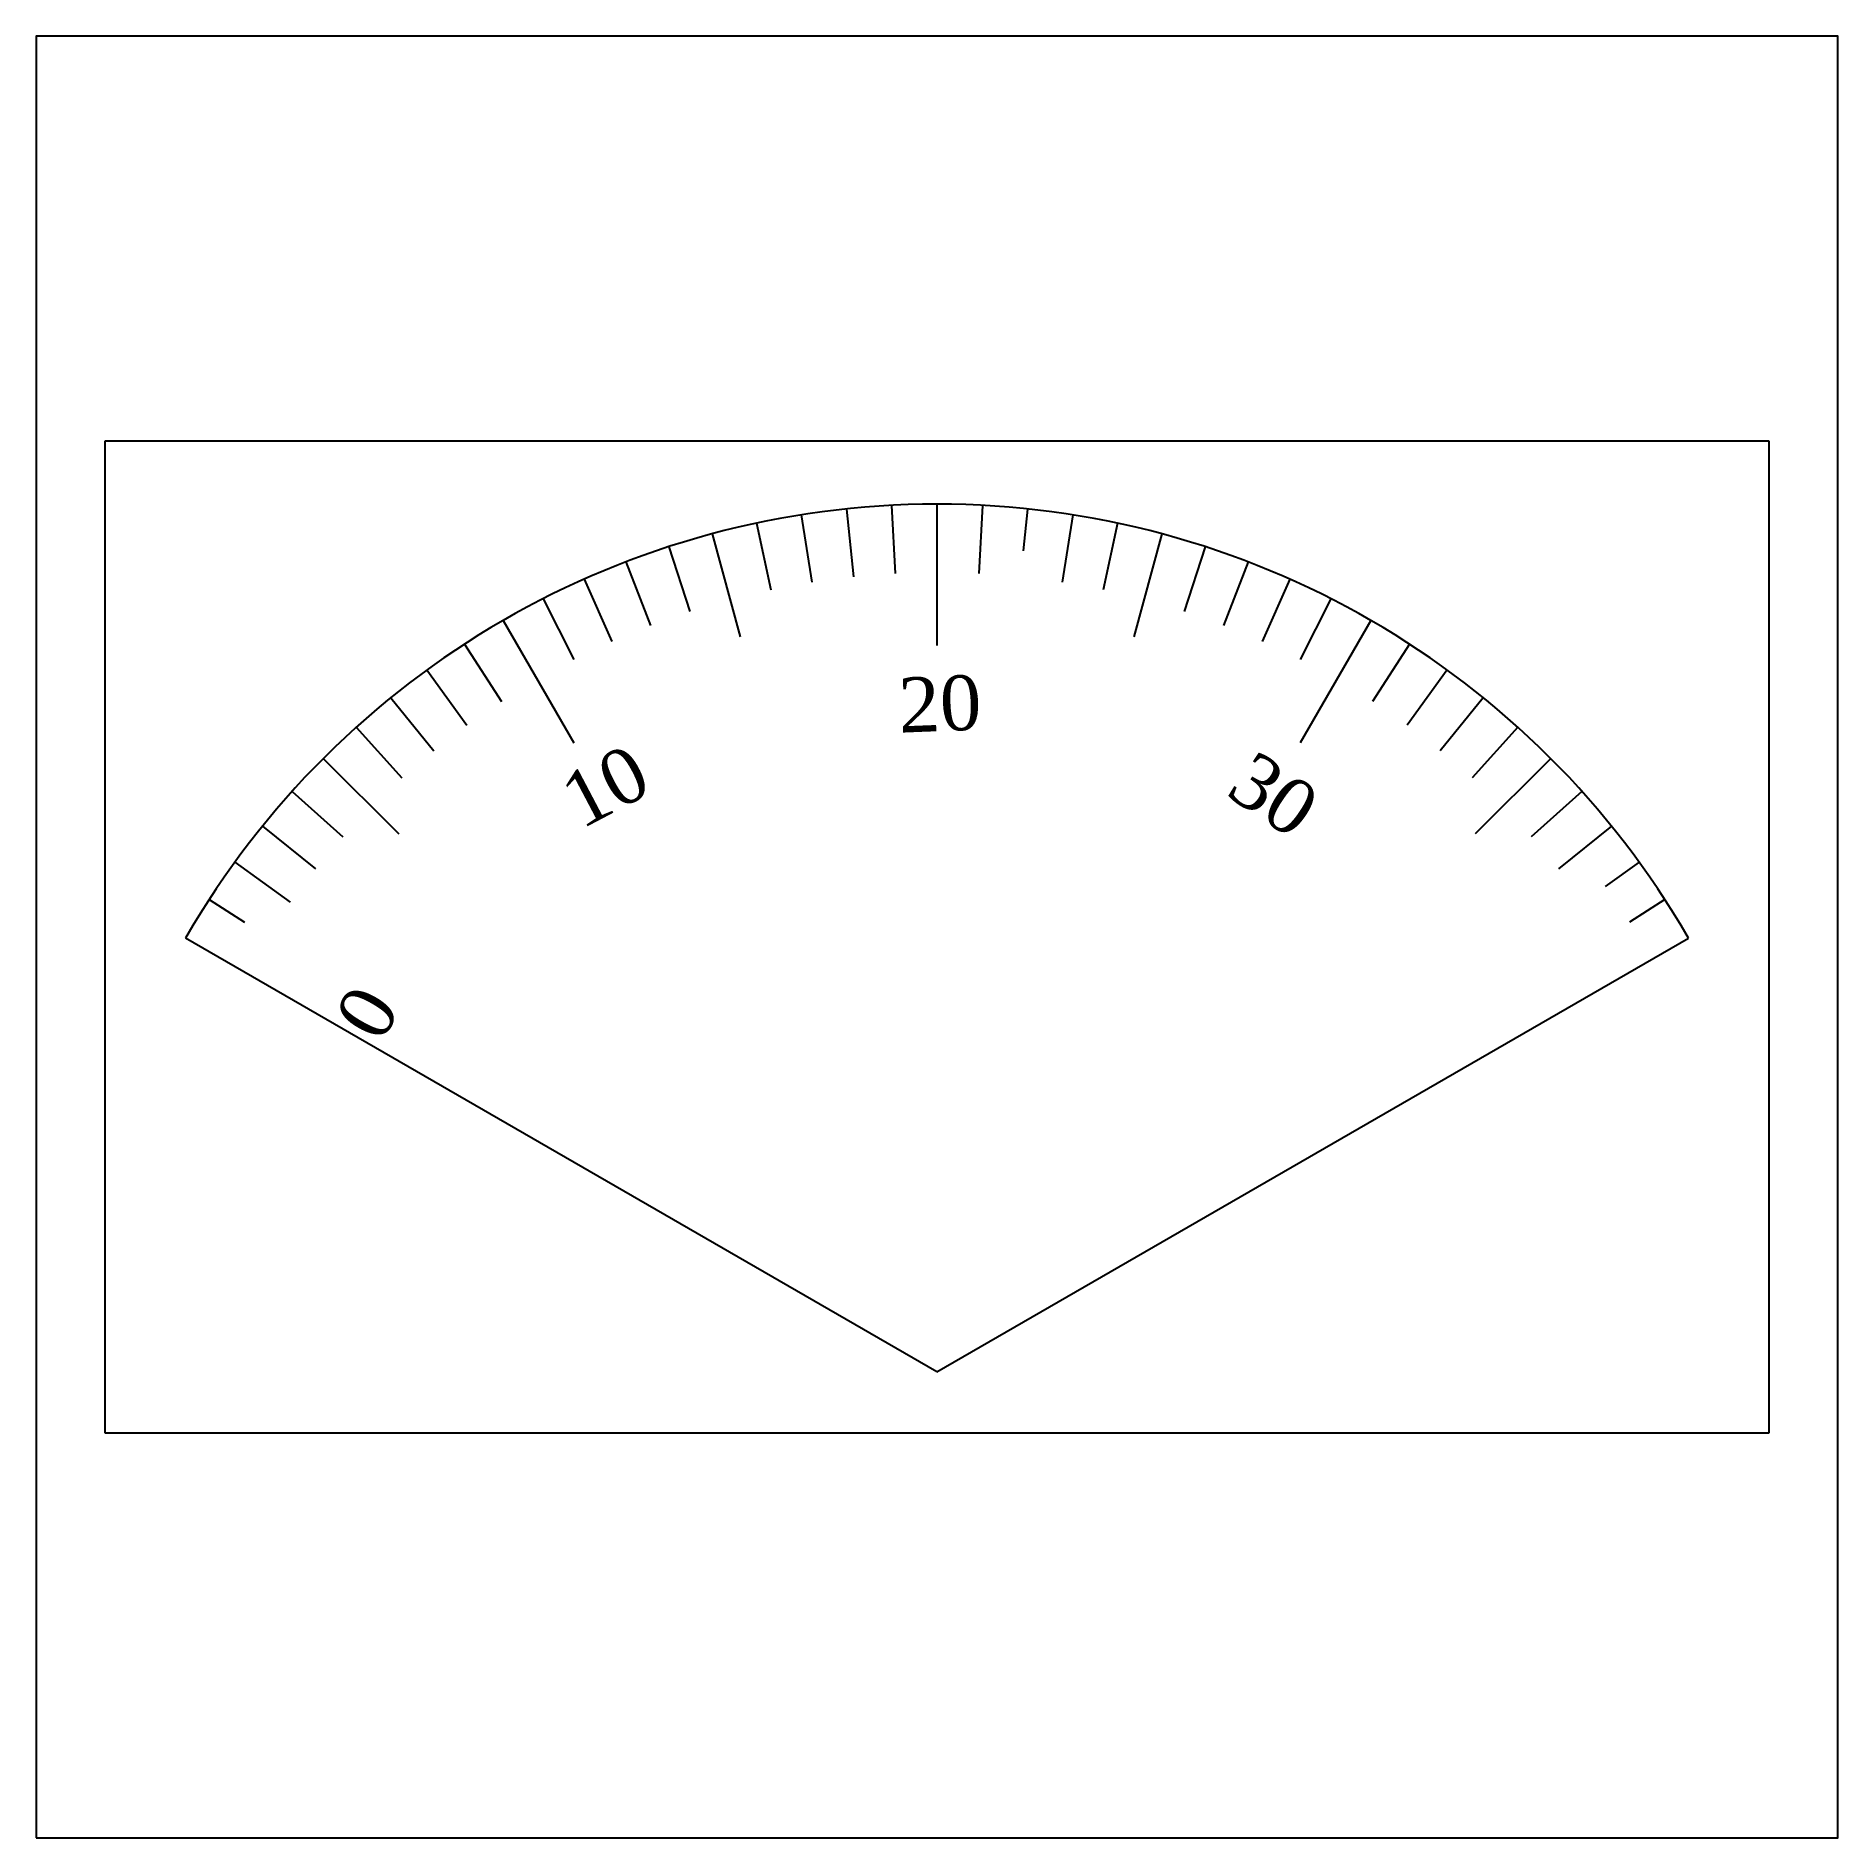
# Model space of a CAD drawing. Header units: millimetres. Extents: x 0 to 1000, y 0 to 1000.
import ezdxf

# ---------------------------------------------------------------- set-up
doc = ezdxf.new("R2010")
doc.units = ezdxf.units.MM
doc.layers.get('0').update_dxf_attribs({"color": 2})
doc.layers.add('1', color=1, linetype='Continuous')
doc.layers.add('3', color=7, linetype='Continuous')

msp = doc.modelspace()

# ---------------------------------------------------------------- linework, layer by layer
at = {"color": 2}
msp.add_lwpolyline([(0, 0), (1000, 0), (1000, 1000), (0, 1000)], close=True, dxfattribs=at)
at = {"layer": '1', "color": 1}
for p, q in [((961.8, 775.1), (38.2, 775.1)), ((38.2, 775.1), (38.2, 224.9)), ((961.8, 224.9), (961.8, 775.1)), ((38.2, 224.9), (961.8, 224.9))]:
    msp.add_line(p, q, dxfattribs=at)
at = {"layer": '3'}
for p, q in [((500, 740.2), (500, 661.8)), ((424.7, 734.2), (430.6, 696.9)), ((449.7, 737.5), (453.6, 699.9)), ((474.8, 739.5), (476.8, 701.7)), ((525.2, 739.5), (523.2, 701.7)), ((550.3, 737.5), (547.9, 714.4)), ((575.3, 734.2), (569.4, 696.9)), ((375.3, 723.8), (390.7, 666.6)), ((399.9, 729.6), (407.7, 692.6)), ((600.1, 729.6), (592.3, 692.6)), ((624.7, 723.8), (609.3, 666.6)), ((351.2, 716.6), (362.9, 680.6)), ((648.8, 716.6), (637.1, 680.6)), ((327.4, 708.2), (341, 672.9)), ((672.6, 708.2), (659, 672.9)), ((304.1, 698.5), (319.5, 664)), ((695.9, 698.5), (680.5, 664)), ((281.4, 687.7), (298.5, 654)), ((718.6, 687.7), (701.5, 654)), ((259.2, 675.6), (298.4, 607.7)), ((740.8, 675.6), (701.6, 607.7)), ((237.7, 662.5), (258.3, 630.7)), ((762.3, 662.5), (741.7, 630.7)), ((216.9, 648.2), (239.1, 617.6)), ((783.1, 648.2), (760.9, 617.6)), ((196.9, 632.8), (220.7, 603.4)), ((803.1, 632.8), (779.3, 603.4)), ((177.7, 616.5), (203, 588.4)), ((822.3, 616.5), (797, 588.4)), ((159.4, 599.1), (201.3, 557.3)), ((840.6, 599.1), (798.7, 557.3)), ((142.1, 580.8), (170.2, 555.5)), ((857.9, 580.8), (829.8, 555.5)), ((125.7, 561.6), (155.1, 537.8)), ((874.3, 561.6), (844.9, 537.8)), ((110.4, 541.6), (141, 519.4)), ((889.6, 541.6), (870.8, 528)), ((96.1, 520.9), (115.6, 508.2)), ((903.9, 520.9), (884.4, 508.2)), ((500, 258.6), (82.9, 499.4)), ((500, 258.6), (917.1, 499.4))]:
    msp.add_line(p, q, dxfattribs=at)
msp.add_arc((500, 258.6), 481.6, 30, 150, dxfattribs=at)

# ---------------------------------------------------------------- texts
at = {"layer": '3', "char_height": 30.459, "width": 137.803, "attachment_point": 1}
for s, insert, rotation in [('{\\f@Batang|b0|i0|c0|p18;20}', (478, 643.8), 2.2589), ('{\\f@Batang|b0|i0|c0|p18;10}', (288.3, 586.5), 27.7848), ('{\\f@Batang|b0|i0|c0|p18;30}', (676.3, 604.6), 326.1726), ('{\\f@Batang|b0|i0|c0|p18;0}', (164.8, 455.7), 60.0272)]:
    msp.add_mtext(s, dxfattribs=dict(at, insert=insert, rotation=rotation))

doc.saveas('drawing.dxf')
